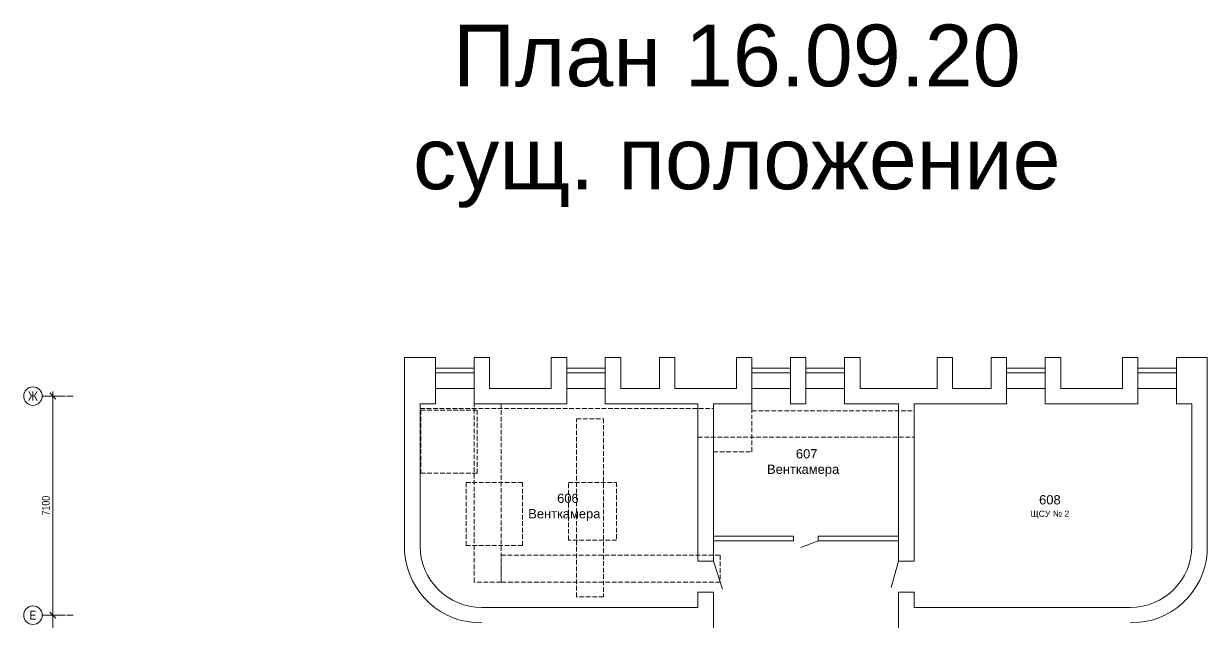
# Model space of a CAD drawing. Header units: millimetres. Extents: x 590645 to 681088, y -6155083 to -122880.
# Drawn here: x 639084 to 677424, y -142249 to -122880 of the extents above; entities that cross this region are included whole.
import ezdxf
from ezdxf.enums import TextEntityAlignment as Align

# ---------------------------------------------------------------- set-up
doc = ezdxf.new("R2010")
doc.units = ezdxf.units.MM
doc.linetypes.add('ГОСТ 2.303 4', pattern=[7, 5, -2, 0])
doc.linetypes.add('осеваяX2', pattern=[4, 2.5, -0.5, 0.5, -0.5])
doc.layers.add('Оси здания', color=6, linetype='Continuous')
doc.layers.add('Размеры план', color=5, linetype='Continuous', lineweight=5)
doc.layers.add('Стены', color=250, linetype='Continuous', lineweight=20)
doc.styles.add('17_Standard 2.5', font='ARIALN.TTF', dxfattribs={"height": 250})
doc.styles.add('Arial Cyr', font='arial.ttf')
doc.styles.get("Standard").update_dxf_attribs({"font": 'ARIALN.TTF', "height": 3})
doc.dimstyles.get("Standard").update_dxf_attribs({"dimtxt": 2.5, "dimasz": 2, "dimexe": 1.5, "dimexo": 3, "dimgap": 1, "dimtad": 1, "dimtoh": 1, "dimdec": 0, "dimrnd": 1, "dimzin": 0, "dimdsep": 46, "dimtxsty": '17_Standard 2.5', "dimblk": 'OBLIQUE', "dimcen": 2, "dimdle": 1.5, "dimclrd": 5, "dimclre": 5, "dimclrt": 5, "dimadec": 0, "dimazin": 0, "dimtfac": 1, "dimtdec": 0, "dimtofl": 0, "dimtmove": 0, "dimatfit": 3, "dimldrblk": 'OBLIQUE', "dimfxl": 1, "dimtolj": 1, "dimtzin": 0, "dimlwd": 5, "dimlwe": 5, "dimarcsym": 0})

# ---------------------------------------------------------------- blocks, each defined once
blk = doc.blocks.new('обозначение оси')
at = {"layer": 'Оси здания', "linetype": 'осеваяX2', "lineweight": 5}
blk.add_line((-10, 0), (0, 0), dxfattribs=at)
at = {"layer": 'Оси здания', "lineweight": 5}
blk.add_circle((-13, 0), 3, dxfattribs=at)
at = {"layer": 'Оси здания', "linetype": 'ByBlock', "lineweight": 5}
blk.add_attdef('ОСЬ', text='', height=3, dxfattribs=at).set_placement((-13, 0), align=Align.MIDDLE_CENTER)
blk = doc.blocks.new('_Oblique')
at = {"color": 0, "linetype": 'ByBlock', "lineweight": -2}
blk.add_line((-0.5, -0.5), (0.5, 0.5), dxfattribs=at)
blk = doc.blocks.new('*D448')
at = {"layer": 'Defpoints', "color": 0, "transparency": 16777216}
for p in [(640683.649989, -142049.249835), (640030.399507, -146072.552882), (640605.207058, -146072.552882)]:
    blk.add_point(p, dxfattribs=at)
at = {"layer": 'Стены', "color": 5, "linetype": 'Continuous', "lineweight": 5, "transparency": 16777216}
for p, q in [((640383.649989, -142049.249835), (639880.399507, -142049.249835)), ((640030.399507, -141899.249835), (640030.399507, -146222.552882)), ((640305.207058, -146072.552882), (639880.399507, -146072.552882))]:
    blk.add_line(p, q, dxfattribs=at)
at = {"layer": 'Стены', "color": 5, "lineweight": 5, "transparency": 16777216, "xscale": 200, "yscale": 200, "zscale": 200}
for p, rotation in [((640030.399507, -142049.249835), 90), ((640030.399507, -146072.552882), 270)]:
    blk.add_blockref('_Oblique', p, dxfattribs=dict(at, rotation=rotation))
at = {"layer": 'Стены', "color": 5, "linetype": 'Continuous', "lineweight": 20, "transparency": 16777216, "insert": (639802.77188, -144060.901359), "char_height": 250, "attachment_point": 5, "rotation": 90, "style": '17_Standard 2.5'}
blk.add_mtext('\\A1;4000', dxfattribs=at)
blk = doc.blocks.new('*D449')
at = {"layer": 'Defpoints', "color": 0, "transparency": 16777216}
for p in [(640683.649989, -134949.249835), (640030.399507, -142049.249835), (640605.207058, -142049.249835)]:
    blk.add_point(p, dxfattribs=at)
at = {"layer": 'Стены', "color": 5, "linetype": 'Continuous', "lineweight": 5, "transparency": 16777216}
for p, q in [((640383.649989, -134949.249835), (639880.399507, -134949.249835)), ((640030.399507, -134799.249835), (640030.399507, -142199.249835)), ((640305.207058, -142049.249835), (639880.399507, -142049.249835))]:
    blk.add_line(p, q, dxfattribs=at)
at = {"layer": 'Стены', "color": 5, "lineweight": 5, "transparency": 16777216, "xscale": 200, "yscale": 200, "zscale": 200}
for p, rotation in [((640030.399507, -134949.249835), 90), ((640030.399507, -142049.249835), 270)]:
    blk.add_blockref('_Oblique', p, dxfattribs=dict(at, rotation=rotation))
at = {"layer": 'Стены', "color": 5, "linetype": 'Continuous', "lineweight": 20, "transparency": 16777216, "insert": (639802.77188, -138499.249835), "char_height": 250, "attachment_point": 5, "rotation": 90, "style": '17_Standard 2.5'}
blk.add_mtext('\\A1;7100', dxfattribs=at)

msp = doc.modelspace()

# ---------------------------------------------------------------- linework, layer by layer
at = {"layer": 'Размеры план', "color": 0, "linetype": 'ГОСТ 2.303 4', "lineweight": 20, "ltscale": 30}
for p, q in [((662673.6, -135199.2), (662673.6, -135431.7)), ((651923.6, -135355.4), (661423.6, -135355.4)), ((662673.6, -135431.7), (667923.6, -135431.7)), ((660923.6, -136282.4), (667923.6, -136282.4))]:
    msp.add_line(p, q, dxfattribs=at)
for points in [[(653673.6, -135199.2), (654547.5, -135199.2), (654547.5, -140977.8), (653673.6, -140977.8)], [(662673.6, -135199.2), (661423.6, -135199.2), (661423.6, -136752.1), (662673.6, -136752.1)], [(651948.2, -135410.7), (653774, -135410.7), (653774, -137452.3), (651948.2, -137452.3)], [(656991.2, -135681.3), (657865, -135681.3), (657865, -141459.9), (656991.2, -141459.9)], [(653413.2, -137745.3), (655239, -137745.3), (655239, -139786.9), (653413.2, -139786.9)], [(656730.8, -137745.3), (658290.4, -137745.3), (658290.4, -139616.8), (656730.8, -139616.8)], [(661645, -140103.9), (661645, -140977.8), (654547.5, -140977.8), (654547.5, -140103.9)]]:
    msp.add_lwpolyline(points, close=True, dxfattribs=at)
at = {"layer": 'Стены', "color": 0, "linetype": 'Continuous', "lineweight": 20, "ltscale": 100}
for p, q in [((651423.6, -133699.2), (651423.6, -140009.2)), ((652423.6, -133699.2), (651423.6, -133699.2)), ((652423.6, -135199.2), (652423.6, -133699.2)), ((653673.6, -133699.2), (653673.6, -135199.2)), ((654173.6, -133699.2), (653673.6, -133699.2)), ((654173.6, -134699.2), (654173.6, -133699.2)), ((656173.6, -133699.2), (656173.6, -134699.2)), ((656673.6, -133699.2), (656173.6, -133699.2)), ((656673.6, -135199.2), (656673.6, -133699.2)), ((657923.6, -133699.2), (657923.6, -135199.2)), ((658423.6, -133699.2), (657923.6, -133699.2)), ((658423.6, -134699.2), (658423.6, -133699.2)), ((659673.6, -133699.2), (659673.6, -134699.2)), ((660173.6, -133699.2), (659673.6, -133699.2)), ((660173.6, -134699.2), (660173.6, -133699.2)), ((662173.6, -133699.2), (662173.6, -134699.2)), ((662673.6, -133699.2), (662173.6, -133699.2)), ((662673.6, -135199.2), (662673.6, -133699.2)), ((663923.6, -133699.2), (663923.6, -135199.2)), ((664423.6, -133699.2), (663923.6, -133699.2)), ((663923.6, -133699.2), (663923.6, -135199.2)), ((664423.6, -133699.2), (663923.6, -133699.2)), ((664423.6, -135199.2), (664423.6, -133699.2)), ((665673.6, -133699.2), (665673.6, -135199.2)), ((666173.6, -133699.2), (665673.6, -133699.2)), ((666173.6, -134699.2), (666173.6, -133699.2)), ((668673.6, -133699.2), (669173.6, -133699.2)), ((668673.6, -133699.2), (668673.6, -134699.2)), ((669173.6, -133699.2), (669173.6, -134699.2)), ((670423.6, -134699.2), (670423.6, -133699.2)), ((670423.6, -133699.2), (670923.6, -133699.2)), ((670923.6, -133699.2), (670923.6, -135199.2)), ((672173.6, -135199.2), (672173.6, -133699.2)), ((672173.6, -133699.2), (672673.6, -133699.2)), ((672673.6, -133699.2), (672673.6, -134699.2)), ((674673.6, -133699.2), (675173.6, -133699.2)), ((674673.6, -134699.2), (674673.6, -133699.2)), ((675173.6, -133699.2), (675173.6, -135199.2)), ((676423.6, -135199.2), (676423.6, -133699.2)), ((676423.6, -133699.2), (677423.6, -133699.2)), ((677423.6, -133699.2), (677423.6, -140009.2)), ((653673.6, -134049.2), (652423.6, -134049.2)), ((657923.6, -134049.2), (656673.6, -134049.2)), ((663923.6, -134049.2), (662673.6, -134049.2)), ((665673.6, -134049.2), (664423.6, -134049.2)), ((670923.6, -134049.2), (672173.6, -134049.2)), ((675173.6, -134049.2), (676423.6, -134049.2)), ((653673.6, -134199.2), (652423.6, -134199.2)), ((657923.6, -134199.2), (656673.6, -134199.2)), ((663923.6, -134199.2), (662673.6, -134199.2)), ((665673.6, -134199.2), (664423.6, -134199.2)), ((670923.6, -134199.2), (672173.6, -134199.2)), ((675173.6, -134199.2), (676423.6, -134199.2)), ((653673.6, -134699.2), (652423.6, -134699.2)), ((656173.6, -134699.2), (654173.6, -134699.2)), ((655223.6, -134699.2), (654173.6, -134699.2)), ((657923.6, -134699.2), (656673.6, -134699.2)), ((659673.6, -134699.2), (658423.6, -134699.2)), ((662173.6, -134699.2), (660173.6, -134699.2)), ((661223.6, -134699.2), (660173.6, -134699.2)), ((663923.6, -134699.2), (662673.6, -134699.2)), ((665673.6, -134699.2), (664423.6, -134699.2)), ((668173.6, -134699.2), (666173.6, -134699.2)), ((667223.6, -134699.2), (666173.6, -134699.2)), ((666673.6, -134699.2), (668673.6, -134699.2)), ((667623.6, -134699.2), (668673.6, -134699.2)), ((669173.6, -134699.2), (670423.6, -134699.2)), ((670923.6, -134699.2), (672173.6, -134699.2)), ((672673.6, -134699.2), (674673.6, -134699.2)), ((673623.6, -134699.2), (674673.6, -134699.2)), ((675173.6, -134699.2), (676423.6, -134699.2)), ((652423.6, -135199.2), (651923.6, -135199.2)), ((651923.6, -135199.2), (651923.6, -139799.2)), ((653673.6, -135199.2), (656673.6, -135199.2)), ((657910.6, -135199.2), (659673.6, -135199.2)), ((659673.6, -135199.2), (660923.6, -135199.2)), ((659673.6, -135199.2), (660923.6, -135199.2)), ((660923.6, -140299.2), (660923.6, -135199.2)), ((661423.6, -140299.2), (661423.6, -135199.2)), ((661423.6, -135199.2), (662673.6, -135199.2)), ((663910.6, -135199.2), (664410.6, -135199.2)), ((663923.6, -135199.2), (664423.6, -135199.2)), ((667423.6, -135199.2), (665673.6, -135199.2)), ((667423.6, -140299.2), (667423.6, -135199.2)), ((669173.6, -135199.2), (667923.6, -135199.2)), ((669173.6, -135199.2), (667923.6, -135199.2)), ((667923.6, -140299.2), (667923.6, -135199.2)), ((670936.6, -135199.2), (669173.6, -135199.2)), ((675173.6, -135199.2), (672173.6, -135199.2)), ((676423.6, -135199.2), (676923.6, -135199.2)), ((676923.6, -135199.2), (676923.6, -139799.2)), ((661423.6, -139489.2), (664014.9, -139489.2)), ((664014.9, -139489.2), (664014.9, -139639.2)), ((664814.9, -139489.2), (664814.9, -139639.2)), ((664814.9, -139489.2), (667423.6, -139489.2)), ((661423.6, -139639.2), (664014.9, -139639.2)), ((664814.9, -139639.2), (664252.6, -139860.3)), ((664814.9, -139639.2), (667423.6, -139639.2)), ((660923.6, -140299.2), (661423.6, -140299.2)), ((661423.6, -140299.2), (661721.1, -141211.2)), ((667423.6, -140299.2), (667186.2, -141152.4)), ((667923.6, -140299.2), (667423.6, -140299.2)), ((660923.6, -141799.2), (660923.6, -141299.2)), ((660923.6, -141299.2), (661423.6, -141299.2)), ((661423.6, -141299.2), (661423.6, -141799.2)), ((667423.6, -141799.2), (667423.6, -141299.2)), ((667423.6, -141299.2), (667923.6, -141299.2)), ((667923.6, -141299.2), (667923.6, -141799.2)), ((660923.6, -141799.2), (653923.6, -141799.2)), ((661423.6, -145715.9), (661423.6, -141799.2)), ((667423.6, -145715.9), (667423.6, -141799.2)), ((667923.6, -141799.2), (674923.6, -141799.2))]:
    msp.add_line(p, q, dxfattribs=at)
for centre, radius, start, end in [((653923.6, -139799.2), 2000, 180, 270), ((674923.6, -139799.2), 2000, 270, 0), ((653887.9, -139828.6), 2470.9, 184.19312, 270.82752), ((674959.3, -139828.6), 2470.9, 269.17248, 355.80689)]:
    msp.add_arc(centre, radius, start, end, dxfattribs=at)

# ---------------------------------------------------------------- block references
at = {"layer": 'Размеры план', "linetype": 'ByBlock', "lineweight": 5, "xscale": 100, "yscale": 100, "zscale": 100}
for p, values in [((640683.6, -134949.2), {'ОСЬ': 'Ж'}), ((640683.6, -142049.2), {'ОСЬ': 'Е'})]:
    msp.add_blockref('обозначение оси', p, dxfattribs=at).add_auto_attribs(values)

# ---------------------------------------------------------------- texts
at = {"layer": 'Стены', "color": 0, "linetype": 'Continuous', "lineweight": 20, "attachment_point": 5, "style": 'Arial Cyr'}
for s, insert, char_height, width in [('\\PПлан 16.09.20\\Pсущ. положение', (662184.1, -124211.5), 2000, 37466.271), ('  60{\\fArial|b0|i0|c204|p34;7\\PВенткамера}', (664330, -137114.8), 300, 4905.238)]:
    msp.add_mtext(s, dxfattribs=dict(at, insert=insert, char_height=char_height, width=width))
at = {"layer": 'Стены', "color": 0, "linetype": 'Continuous', "lineweight": 20, "ltscale": 100, "char_height": 300, "width": 4905.238, "attachment_point": 5, "style": 'Arial Cyr'}
for s, insert in [('  60{\\fArial|b0|i0|c204|p34;6\\PВенткамера}', (656595.9, -138557.1)), ('608\\P{\\H0.66667x;ЩСУ № 2}', (672324.5, -138539.6))]:
    msp.add_mtext(s, dxfattribs=dict(at, insert=insert))

# ---------------------------------------------------------------- dimensions: what is measured, and where the dimension line sits
at = {"layer": 'Стены', "color": 0, "linetype": 'Continuous', "lineweight": 20}
dim = msp.add_linear_dim(base=(640030.4, -142049.2), p1=(640683.6, -134949.2), p2=(640605.2, -142049.2), angle=270, dimstyle='Standard', override={"dimscale": 100}, dxfattribs=at)
dim.commit()
dim.dimension.update_dxf_attribs({"geometry": '*D449', "text_midpoint": (639802.8, -138499.2)})
dim = msp.add_linear_dim(base=(640030.4, -146072.6), p1=(640683.6, -142049.2), p2=(640605.2, -146072.6), angle=270, text='4000', dimstyle='Standard', override={"dimscale": 100}, dxfattribs=at)
dim.commit()
dim.dimension.update_dxf_attribs({"geometry": '*D448', "text_midpoint": (639802.8, -144060.9)})

doc.saveas('drawing.dxf')
